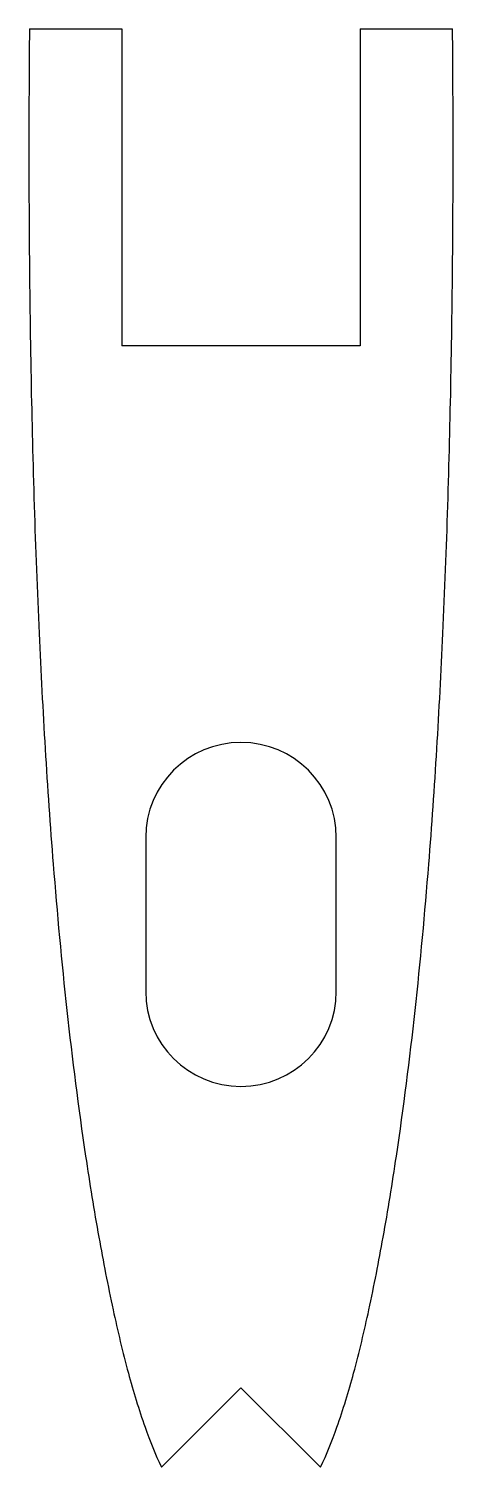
# Model space of a CAD drawing. Header units: millimetres. Extents: x -1.34 to 1.34, y 85.33 to 94.4.
import ezdxf

# ---------------------------------------------------------------- set-up
doc = ezdxf.new("R2010")
doc.units = ezdxf.units.MM

msp = doc.modelspace()

# ---------------------------------------------------------------- linework, layer by layer
at = {"color": 7, "linetype": 'Continuous', "lineweight": 25}
for p, q in [((-1.3321, 94.4), (-0.75, 94.4)), ((-0.75, 94.4), (-0.75, 92.4)), ((0.75, 94.4), (1.3321, 94.4)), ((0.75, 94.4), (0.75, 92.4)), ((0.75, 92.4), (-0.75, 92.4)), ((-0.6, 89.3), (-0.6, 88.3305)), ((0.6, 88.3305), (0.6, 89.3)), ((-0.501, 85.3295), (0, 85.8305)), ((0, 85.8305), (0.501, 85.3295))]:
    msp.add_line(p, q, dxfattribs=at)
for centre, start, end in [((0, 89.3), 0, 180), ((0, 88.3305), 180, 0)]:
    msp.add_arc(centre, 0.6, start, end, dxfattribs=at)
for points, knots in [([(-1.3321, 94.4), (-1.3334, 94.2446), (-1.336, 93.7952), (-1.3352, 93.061), (-1.3203, 91.9453), (-1.281, 90.6379), (-1.1842, 89.0001), (-1.0515, 87.7299), (-0.9005, 86.7965), (-0.8119, 86.34), (-0.7175, 85.9395), (-0.6172, 85.6071), (-0.5396, 85.4117), (-0.501, 85.3295)], [0.3346578, 0.3346578, 0.3346578, 0.3346578, 0.3424369, 0.35716, 0.37142, 0.3983012, 0.4226409, 0.4535558, 0.4622064, 0.4699758, 0.4768369, 0.4828001, 0.4873466, 0.4873466, 0.4873466, 0.4873466]), ([(0.501, 85.3295), (0.5396, 85.4117), (0.6172, 85.6071), (0.7175, 85.9395), (0.8119, 86.34), (0.9005, 86.7965), (1.0515, 87.7299), (1.1842, 89.0001), (1.281, 90.6379), (1.3203, 91.9453), (1.3352, 93.061), (1.336, 93.7952), (1.3334, 94.2446), (1.3321, 94.4)], [0.5126534, 0.5126534, 0.5126534, 0.5126534, 0.5171999, 0.5231631, 0.5300242, 0.5377936, 0.5464442, 0.5773591, 0.6016988, 0.62858, 0.64284, 0.6575631, 0.6653422, 0.6653422, 0.6653422, 0.6653422])]:
    msp.add_open_spline(points, degree=3, knots=knots, dxfattribs=at)

doc.saveas('drawing.dxf')
